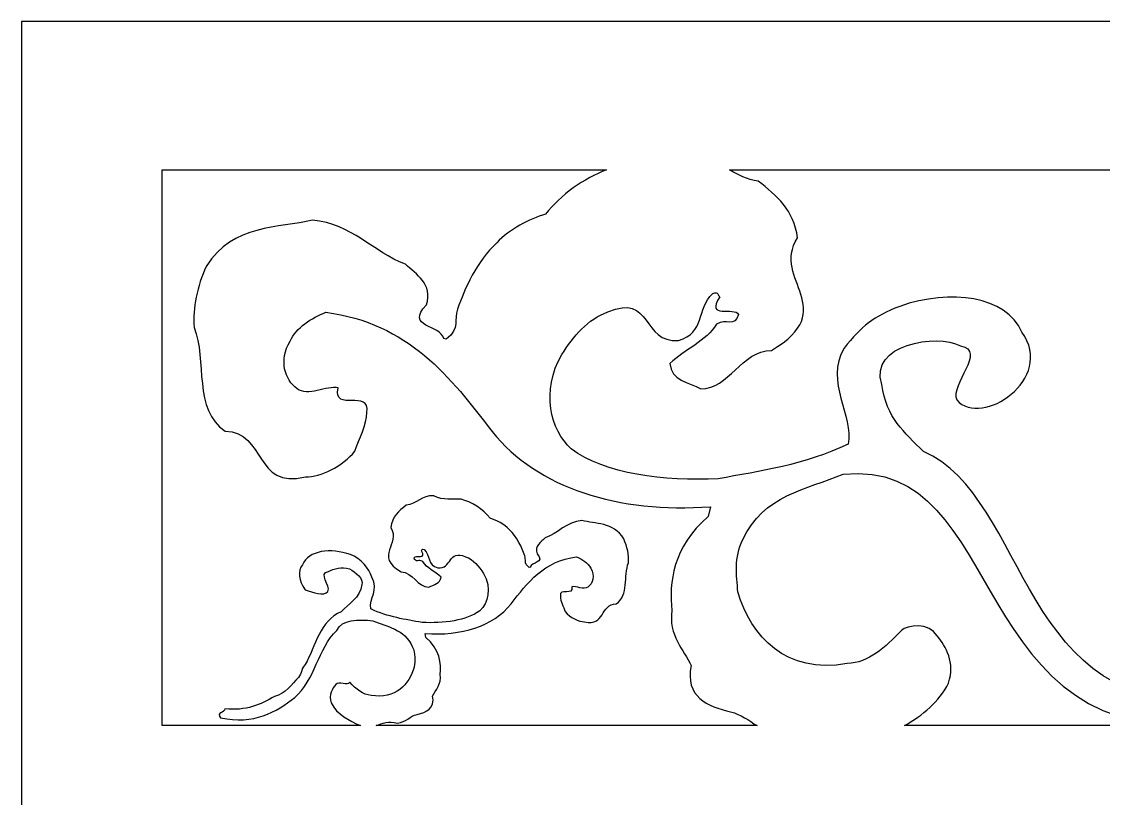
# Model space of a CAD drawing. Header units: centimetres. Extents: x 19 to 51.3, y -22.3 to 26.7.
# Drawn here: x 19.03 to 33.63, y 16.19 to 26.68 of the extents above; entities that cross this region are included whole.
import ezdxf

# ---------------------------------------------------------------- set-up
doc = ezdxf.new("R2010")
doc.units = ezdxf.units.CM
doc.header["$MEASUREMENT"] = 0
doc.layers.add('layer 1', color=7, linetype='Continuous')

msp = doc.modelspace()

# ---------------------------------------------------------------- linework, layer by layer
at = {"layer": 'layer 1', "color": 18}
for points, knots in [([(19.02931, 26.67519), (19.02931, 26.67519), (51.30372, 26.67519), (51.30372, 26.67519), (51.30372, 26.67519), (51.30372, 26.67519), (51.30372, -22.32481), (51.30372, -22.32481), (51.30372, -22.32481), (51.30372, -22.32481), (19.02931, -22.32481), (19.02931, -22.32481), (19.02931, -22.32481), (19.02931, -22.32481), (19.02931, 26.67519), (19.02931, 26.67519)], [0, 0, 0, 0, 0.2, 0.2, 0.2, 0.2, 0.4, 0.4, 0.4, 0.4, 0.6, 0.6, 0.6, 0.6, 1, 1, 1, 1]), ([(28.9555, 17.17519), (28.83868, 17.24561), (28.73688, 17.32792), (28.59722, 17.36078), (28.59722, 17.36078), (28.29042, 17.43297), (27.9715, 17.56812), (28.06645, 17.98651), (28.06645, 17.98651), (27.96858, 18.18976), (27.75215, 18.40096), (27.80594, 18.72881), (27.80594, 18.72881), (27.7637, 19.09938), (27.81576, 19.58784), (28.29328, 19.9963), (28.29328, 19.9963), (28.29328, 19.9963), (28.32629, 20.12871), (28.32629, 20.12871), (28.32629, 20.12871), (27.08417, 20.04046), (25.99426, 20.37704), (25.37788, 21.14316), (25.37788, 21.14316), (24.82685, 21.87372), (24.2451, 22.61157), (23.13434, 22.75273), (23.13434, 22.75273), (22.94398, 22.67741), (22.73505, 22.54631), (22.65283, 22.36539), (22.65283, 22.36539), (22.49883, 22.10105), (22.57815, 21.84204), (22.74776, 21.72202), (22.74776, 21.72202), (22.88667, 21.60919), (23.1489, 21.76786), (23.30228, 21.73179), (23.30228, 21.73179), (23.22183, 21.39013), (23.74211, 21.72835), (23.68831, 21.40051), (23.68831, 21.40051), (23.69007, 21.23993), (23.58121, 21.04514), (23.52566, 20.8779), (23.52566, 20.8779), (23.35961, 20.67662), (23.06672, 20.5252), (22.86009, 20.53381), (22.86009, 20.53381), (22.16203, 20.35752), (22.33337, 21.13854), (21.7748, 21.14979), (21.7748, 21.14979), (21.33954, 21.43248), (21.5311, 22.10848), (21.35801, 22.54984), (21.35801, 22.54984), (21.33605, 22.81545), (21.39798, 23.1013), (21.5213, 23.37278), (21.5213, 23.37278), (21.87834, 23.94978), (22.50634, 23.88205), (22.95263, 23.99741), (22.95263, 23.99741), (23.4886, 23.95136), (23.76814, 23.5651), (24.20977, 23.40105), (24.20977, 23.40105), (24.35276, 23.26729), (24.58373, 23.13284), (24.4911, 22.85413), (24.4911, 22.85413), (24.19999, 22.54211), (24.68906, 22.58726), (24.72553, 22.39836), (24.72553, 22.39836), (24.72553, 22.39836), (24.75623, 22.39117), (24.75623, 22.39117), (24.75623, 22.39117), (24.96109, 22.54318), (24.85283, 22.64881), (24.91247, 22.79505), (24.91247, 22.79505), (25.00512, 23.07369), (25.16946, 23.43567), (25.44202, 23.69198), (25.44202, 23.69198), (25.61225, 23.87231), (25.8785, 24.00995), (26.09959, 24.07807), (26.09959, 24.07807), (26.29634, 24.3351), (26.62328, 24.56142), (26.92196, 24.67519), (26.92196, 24.67519), (26.92196, 24.67519), (20.9278, 24.67519), (20.9278, 24.67519), (20.9278, 24.67519), (20.9278, 24.67519), (20.9278, 17.17519), (20.9278, 17.17519), (20.9278, 17.17519), (20.9278, 17.17519), (23.60156, 17.17519), (23.60156, 17.17519), (23.60156, 17.17519), (23.45155, 17.24399), (23.28352, 17.32508), (23.20773, 17.48112), (23.20773, 17.48112), (23.17124, 17.59092), (23.22189, 17.67387), (23.26773, 17.73202), (23.26773, 17.73202), (23.31195, 17.78192), (23.42419, 17.7057), (23.45792, 17.76099), (23.45792, 17.76099), (23.54436, 17.67083), (23.63239, 17.58895), (23.74688, 17.58433), (23.74688, 17.58433), (24.07028, 17.52626), (24.25936, 17.72861), (24.32823, 17.96581), (24.32823, 17.96581), (24.33372, 18.05392), (24.35128, 18.14489), (24.30109, 18.24358), (24.30109, 18.24358), (24.19664, 18.47945), (23.96035, 18.5107), (23.76831, 18.59178), (23.76831, 18.59178), (23.57562, 18.60955), (23.34505, 18.61054), (23.28162, 18.46144), (23.28162, 18.46144), (23.02575, 18.2118), (22.99106, 17.79321), (22.7142, 17.55441), (22.7142, 17.55441), (22.46791, 17.35437), (22.15863, 17.18688), (21.71503, 17.2798), (21.71503, 17.2798), (21.64961, 17.3591), (21.77297, 17.3408), (21.77365, 17.40409), (21.77365, 17.40409), (22.0551, 17.36773), (22.25806, 17.46286), (22.44006, 17.56883), (22.44006, 17.56883), (22.59721, 17.6058), (22.6679, 17.73295), (22.76689, 17.82727), (22.76689, 17.82727), (22.81113, 17.87715), (22.80453, 17.96242), (22.85767, 17.9986), (22.85767, 17.9986), (22.99906, 18.25288), (23.05242, 18.58904), (23.34164, 18.71235), (23.34164, 18.71235), (23.44222, 18.81495), (23.59684, 18.89868), (23.61987, 19.07775), (23.61987, 19.07775), (23.64634, 19.15501), (23.53731, 19.24776), (23.45339, 19.29114), (23.45339, 19.29114), (23.34368, 19.32058), (23.24699, 19.29781), (23.16966, 19.25594), (23.16966, 19.25594), (23.02622, 19.23009), (23.20229, 19.06631), (23.16375, 18.98619), (23.16375, 18.98619), (23.1042, 18.91693), (22.96462, 18.97091), (22.85655, 19.00859), (22.85655, 19.00859), (22.76601, 19.13724), (22.75527, 19.26104), (22.818, 19.34683), (22.818, 19.34683), (22.90148, 19.5401), (23.19727, 19.57814), (23.46754, 19.48389), (23.46754, 19.48389), (23.6071, 19.42992), (23.72021, 19.29868), (23.75512, 19.18063), (23.75512, 19.18063), (23.85864, 18.99978), (23.71293, 18.90232), (23.74144, 18.75119), (23.74144, 18.75119), (23.97383, 18.64012), (24.2101, 18.60892), (24.4327, 18.56656), (24.4327, 18.56656), (24.71891, 18.55501), (25.03729, 18.59047), (25.21357, 18.72667), (25.21357, 18.72667), (25.32465, 18.82386), (25.37665, 19.03342), (25.26423, 19.22796), (25.26423, 19.22796), (25.20197, 19.32379), (25.1276, 19.41681), (25.01953, 19.45449), (25.01953, 19.45449), (24.7855, 19.5573), (24.83681, 19.28524), (24.64412, 19.30301), (24.64412, 19.30301), (24.50134, 19.34046), (24.54949, 19.47017), (24.46144, 19.55206), (24.46144, 19.55206), (24.42996, 19.56834), (24.43566, 19.5381), (24.42357, 19.53527), (24.42357, 19.53527), (24.50363, 19.41204), (24.34468, 19.48512), (24.32459, 19.44092), (24.32459, 19.44092), (24.34489, 19.36678), (24.39074, 19.42491), (24.44158, 19.38954), (24.44158, 19.38954), (24.49336, 19.29912), (24.61197, 19.25598), (24.68951, 19.17951), (24.68951, 19.17951), (24.68402, 19.09139), (24.58891, 19.07694), (24.52531, 19.04614), (24.52531, 19.04614), (24.37451, 19.04225), (24.31044, 19.24817), (24.14924, 19.24966), (24.14924, 19.24966), (23.77635, 19.46973), (24.15173, 19.62123), (24.01099, 19.84859), (24.01099, 19.84859), (24.02768, 19.99455), (24.12345, 20.07237), (24.21925, 20.15014), (24.21925, 20.15014), (24.3611, 20.16774), (24.43019, 20.28663), (24.58984, 20.27683), (24.58984, 20.27683), (24.72623, 20.20631), (24.83661, 20.2402), (24.96161, 20.23015), (24.96161, 20.23015), (25.09387, 20.19813), (25.25851, 20.09482), (25.35067, 19.97443), (25.35067, 19.97443), (25.43778, 19.94759), (25.54269, 19.89335), (25.60977, 19.8223), (25.60977, 19.8223), (25.71717, 19.72131), (25.78191, 19.57868), (25.81842, 19.46888), (25.81842, 19.46888), (25.84193, 19.41126), (25.79927, 19.36964), (25.87999, 19.30974), (25.87999, 19.30974), (25.87999, 19.30974), (25.89208, 19.31257), (25.89208, 19.31257), (25.89208, 19.31257), (25.90645, 19.38701), (26.09916, 19.36922), (25.98445, 19.49216), (25.98445, 19.49216), (25.94796, 19.60198), (26.03897, 19.65495), (26.09531, 19.70766), (26.09531, 19.70766), (26.26932, 19.77231), (26.37947, 19.9245), (26.59065, 19.94264), (26.59065, 19.94264), (26.76651, 19.89719), (27.01396, 19.92388), (27.15464, 19.69652), (27.15464, 19.69652), (27.20323, 19.58955), (27.22764, 19.47692), (27.21898, 19.37227), (27.21898, 19.37227), (27.15078, 19.19835), (27.22626, 18.93199), (27.05476, 18.8206), (27.05476, 18.8206), (26.83466, 18.81617), (26.90218, 18.50843), (26.62712, 18.57788), (26.62712, 18.57788), (26.5457, 18.5745), (26.4303, 18.63416), (26.36487, 18.71347), (26.36487, 18.71347), (26.34299, 18.77937), (26.30009, 18.85612), (26.30078, 18.91939), (26.30078, 18.91939), (26.27958, 19.04857), (26.48458, 18.91531), (26.45289, 19.04993), (26.45289, 19.04993), (26.51332, 19.06414), (26.61664, 19.00161), (26.67138, 19.04608), (26.67138, 19.04608), (26.73821, 19.09337), (26.76946, 19.19543), (26.70879, 19.29958), (26.70879, 19.29958), (26.67639, 19.37087), (26.59407, 19.42253), (26.51906, 19.45221), (26.51906, 19.45221), (26.08139, 19.39658), (25.85217, 19.10585), (25.63505, 18.81799), (25.63505, 18.81799), (25.39217, 18.51612), (24.96271, 18.3835), (24.47328, 18.41827), (24.47328, 18.41827), (24.47328, 18.41827), (24.4863, 18.36609), (24.4863, 18.36609), (24.4863, 18.36609), (24.67445, 18.20515), (24.69496, 18.01268), (24.67832, 17.86667), (24.67832, 17.86667), (24.69951, 17.73749), (24.61423, 17.65426), (24.57567, 17.57417), (24.57567, 17.57417), (24.61308, 17.40932), (24.48742, 17.35607), (24.36653, 17.32762), (24.36653, 17.32762), (24.26982, 17.30487), (24.21921, 17.22192), (24.10153, 17.21001), (24.10153, 17.21001), (23.97564, 17.24601), (23.90073, 17.20363), (23.81306, 17.17519), (23.81306, 17.17519), (23.81306, 17.17519), (28.9555, 17.17519), (28.9555, 17.17519)], [0, 0, 0, 0, 0.01041667, 0.01041667, 0.01041667, 0.01041667, 0.02083333, 0.02083333, 0.02083333, 0.02083333, 0.03125, 0.03125, 0.03125, 0.03125, 0.04166667, 0.04166667, 0.04166667, 0.04166667, 0.05208333, 0.05208333, 0.05208333, 0.05208333, 0.0625, 0.0625, 0.0625, 0.0625, 0.07291667, 0.07291667, 0.07291667, 0.07291667, 0.08333333, 0.08333333, 0.08333333, 0.08333333, 0.09375, 0.09375, 0.09375, 0.09375, 0.10416667, 0.10416667, 0.10416667, 0.10416667, 0.11458333, 0.11458333, 0.11458333, 0.11458333, 0.125, 0.125, 0.125, 0.125, 0.13541667, 0.13541667, 0.13541667, 0.13541667, 0.14583333, 0.14583333, 0.14583333, 0.14583333, 0.15625, 0.15625, 0.15625, 0.15625, 0.16666667, 0.16666667, 0.16666667, 0.16666667, 0.17708333, 0.17708333, 0.17708333, 0.17708333, 0.1875, 0.1875, 0.1875, 0.1875, 0.19791667, 0.19791667, 0.19791667, 0.19791667, 0.20833333, 0.20833333, 0.20833333, 0.20833333, 0.21875, 0.21875, 0.21875, 0.21875, 0.22916667, 0.22916667, 0.22916667, 0.22916667, 0.23958333, 0.23958333, 0.23958333, 0.23958333, 0.25, 0.25, 0.25, 0.25, 0.26041667, 0.26041667, 0.26041667, 0.26041667, 0.27083333, 0.27083333, 0.27083333, 0.27083333, 0.28125, 0.28125, 0.28125, 0.28125, 0.29166667, 0.29166667, 0.29166667, 0.29166667, 0.30208333, 0.30208333, 0.30208333, 0.30208333, 0.3125, 0.3125, 0.3125, 0.3125, 0.32291667, 0.32291667, 0.32291667, 0.32291667, 0.33333333, 0.33333333, 0.33333333, 0.33333333, 0.34375, 0.34375, 0.34375, 0.34375, 0.35416667, 0.35416667, 0.35416667, 0.35416667, 0.36458333, 0.36458333, 0.36458333, 0.36458333, 0.375, 0.375, 0.375, 0.375, 0.38541667, 0.38541667, 0.38541667, 0.38541667, 0.39583333, 0.39583333, 0.39583333, 0.39583333, 0.40625, 0.40625, 0.40625, 0.40625, 0.41666667, 0.41666667, 0.41666667, 0.41666667, 0.42708333, 0.42708333, 0.42708333, 0.42708333, 0.4375, 0.4375, 0.4375, 0.4375, 0.44791667, 0.44791667, 0.44791667, 0.44791667, 0.45833333, 0.45833333, 0.45833333, 0.45833333, 0.46875, 0.46875, 0.46875, 0.46875, 0.47916667, 0.47916667, 0.47916667, 0.47916667, 0.48958333, 0.48958333, 0.48958333, 0.48958333, 0.5, 0.5, 0.5, 0.5, 0.51041667, 0.51041667, 0.51041667, 0.51041667, 0.52083333, 0.52083333, 0.52083333, 0.52083333, 0.53125, 0.53125, 0.53125, 0.53125, 0.54166667, 0.54166667, 0.54166667, 0.54166667, 0.55208333, 0.55208333, 0.55208333, 0.55208333, 0.5625, 0.5625, 0.5625, 0.5625, 0.57291667, 0.57291667, 0.57291667, 0.57291667, 0.58333333, 0.58333333, 0.58333333, 0.58333333, 0.59375, 0.59375, 0.59375, 0.59375, 0.60416667, 0.60416667, 0.60416667, 0.60416667, 0.61458333, 0.61458333, 0.61458333, 0.61458333, 0.625, 0.625, 0.625, 0.625, 0.63541667, 0.63541667, 0.63541667, 0.63541667, 0.64583333, 0.64583333, 0.64583333, 0.64583333, 0.65625, 0.65625, 0.65625, 0.65625, 0.66666667, 0.66666667, 0.66666667, 0.66666667, 0.67708333, 0.67708333, 0.67708333, 0.67708333, 0.6875, 0.6875, 0.6875, 0.6875, 0.69791667, 0.69791667, 0.69791667, 0.69791667, 0.70833333, 0.70833333, 0.70833333, 0.70833333, 0.71875, 0.71875, 0.71875, 0.71875, 0.72916667, 0.72916667, 0.72916667, 0.72916667, 0.73958333, 0.73958333, 0.73958333, 0.73958333, 0.75, 0.75, 0.75, 0.75, 0.76041667, 0.76041667, 0.76041667, 0.76041667, 0.77083333, 0.77083333, 0.77083333, 0.77083333, 0.78125, 0.78125, 0.78125, 0.78125, 0.79166667, 0.79166667, 0.79166667, 0.79166667, 0.80208333, 0.80208333, 0.80208333, 0.80208333, 0.8125, 0.8125, 0.8125, 0.8125, 0.82291667, 0.82291667, 0.82291667, 0.82291667, 0.83333333, 0.83333333, 0.83333333, 0.83333333, 0.84375, 0.84375, 0.84375, 0.84375, 0.85416667, 0.85416667, 0.85416667, 0.85416667, 0.86458333, 0.86458333, 0.86458333, 0.86458333, 0.875, 0.875, 0.875, 0.875, 0.88541667, 0.88541667, 0.88541667, 0.88541667, 0.89583333, 0.89583333, 0.89583333, 0.89583333, 0.90625, 0.90625, 0.90625, 0.90625, 0.91666667, 0.91666667, 0.91666667, 0.91666667, 0.92708333, 0.92708333, 0.92708333, 0.92708333, 0.9375, 0.9375, 0.9375, 0.9375, 0.94791667, 0.94791667, 0.94791667, 0.94791667, 0.95833333, 0.95833333, 0.95833333, 0.95833333, 0.96875, 0.96875, 0.96875, 0.96875, 0.97916667, 0.97916667, 0.97916667, 0.97916667, 1, 1, 1, 1]), ([(28.58068, 24.67519), (28.69867, 24.60823), (28.81818, 24.54298), (28.971, 24.52402), (28.971, 24.52402), (29.21415, 24.32662), (29.4572, 24.12914), (29.49954, 23.7587), (29.49954, 23.7587), (29.14234, 23.1817), (30.09503, 22.79718), (29.14869, 22.23869), (29.14869, 22.23869), (28.73956, 22.23491), (28.57695, 21.7123), (28.19426, 21.72216), (28.19426, 21.72216), (28.03285, 21.80032), (27.79145, 21.83701), (27.77754, 22.06067), (27.77754, 22.06067), (27.97433, 22.25473), (28.27533, 22.3642), (28.40676, 22.59369), (28.40676, 22.59369), (28.53576, 22.68346), (28.65213, 22.53592), (28.70365, 22.72408), (28.70365, 22.72408), (28.65268, 22.83625), (28.24928, 22.65077), (28.45245, 22.96353), (28.45245, 22.96353), (28.42177, 22.97069), (28.43625, 23.04745), (28.35635, 23.00615), (28.35635, 23.00615), (28.13291, 22.79832), (28.25507, 22.46913), (27.89274, 22.3741), (27.89274, 22.3741), (27.40371, 22.32899), (27.53392, 23.01944), (26.93998, 22.75852), (26.93998, 22.75852), (26.6657, 22.6629), (26.47697, 22.42681), (26.31896, 22.1836), (26.31896, 22.1836), (26.03364, 21.68989), (26.16561, 21.15806), (26.44752, 20.9114), (26.44752, 20.9114), (26.89492, 20.56574), (27.70292, 20.47574), (28.42928, 20.50505), (28.42928, 20.50505), (28.99421, 20.61255), (29.59386, 20.69174), (30.18363, 20.97362), (30.18363, 20.97362), (30.25598, 21.35718), (29.86513, 21.80948), (30.12786, 22.26848), (30.12786, 22.26848), (30.36383, 22.56809), (30.52454, 22.69618), (30.87874, 22.83312), (30.87874, 22.83312), (31.56467, 23.07234), (32.31535, 22.97579), (32.52721, 22.48529), (32.52721, 22.48529), (32.98803, 21.85515), (31.98037, 21.18546), (31.64975, 21.57003), (31.64975, 21.57003), (31.55193, 21.77335), (32.06193, 22.23458), (31.69791, 22.30018), (31.69791, 22.30018), (31.3839, 22.47018), (30.45446, 22.31996), (30.63954, 21.77963), (30.63954, 21.77963), (30.69797, 21.32517), (30.94303, 21.13543), (31.19828, 20.87508), (31.19828, 20.87508), (32.62056, 20.26864), (32.51659, 17.22875), (35.15527, 17.55234), (35.15527, 17.55234), (35.15529, 17.55319), (35.15535, 17.554), (35.15536, 17.55484), (35.15536, 17.55484), (35.15914, 17.55435), (35.16275, 17.55408), (35.16651, 17.5536), (35.16651, 17.5536), (35.17028, 17.55408), (35.17389, 17.55435), (35.17767, 17.55484), (35.17767, 17.55484), (35.17768, 17.554), (35.17774, 17.55319), (35.17777, 17.55234), (35.17777, 17.55234), (37.81644, 17.22875), (37.71247, 20.26864), (39.13475, 20.87508), (39.13475, 20.87508), (39.39, 21.13543), (39.63506, 21.32517), (39.69349, 21.77963), (39.69349, 21.77963), (39.87857, 22.31996), (38.94913, 22.47018), (38.63512, 22.30018), (38.63512, 22.30018), (38.27109, 22.23458), (38.7811, 21.77335), (38.68328, 21.57003), (38.68328, 21.57003), (38.35266, 21.18546), (37.345, 21.85515), (37.80582, 22.48529), (37.80582, 22.48529), (38.01768, 22.97579), (38.76836, 23.07234), (39.45429, 22.83312), (39.45429, 22.83312), (39.80849, 22.69618), (39.9692, 22.56809), (40.20517, 22.26848), (40.20517, 22.26848), (40.4679, 21.80948), (40.07705, 21.35718), (40.1494, 20.97362), (40.1494, 20.97362), (40.73917, 20.69174), (41.33882, 20.61255), (41.90375, 20.50505), (41.90375, 20.50505), (42.63011, 20.47574), (43.43811, 20.56574), (43.88551, 20.9114), (43.88551, 20.9114), (44.16742, 21.15806), (44.29939, 21.68989), (44.01407, 22.1836), (44.01407, 22.1836), (43.85606, 22.42681), (43.66733, 22.6629), (43.39305, 22.75852), (43.39305, 22.75852), (42.79911, 23.01944), (42.92932, 22.32899), (42.44029, 22.3741), (42.44029, 22.3741), (42.07796, 22.46913), (42.20012, 22.79832), (41.97668, 23.00615), (41.97668, 23.00615), (41.89678, 23.04745), (41.91126, 22.97069), (41.88058, 22.96353), (41.88058, 22.96353), (42.08375, 22.65077), (41.68035, 22.83625), (41.62938, 22.72408), (41.62938, 22.72408), (41.6809, 22.53592), (41.79727, 22.68346), (41.92627, 22.59369), (41.92627, 22.59369), (42.0577, 22.3642), (42.3587, 22.25473), (42.55549, 22.06067), (42.55549, 22.06067), (42.54158, 21.83701), (42.30018, 21.80032), (42.13877, 21.72216), (42.13877, 21.72216), (41.75608, 21.7123), (41.59347, 22.23491), (41.18433, 22.23869), (41.18433, 22.23869), (40.238, 22.79718), (41.19069, 23.1817), (40.83349, 23.7587), (40.83349, 23.7587), (40.87583, 24.12914), (41.11888, 24.32662), (41.36203, 24.52402), (41.36203, 24.52402), (41.51485, 24.54298), (41.63436, 24.60823), (41.75235, 24.67519), (41.75235, 24.67519), (41.75235, 24.67519), (28.58068, 24.67519), (28.58068, 24.67519)], [0, 0, 0, 0, 0.01923077, 0.01923077, 0.01923077, 0.01923077, 0.03846154, 0.03846154, 0.03846154, 0.03846154, 0.05769231, 0.05769231, 0.05769231, 0.05769231, 0.07692308, 0.07692308, 0.07692308, 0.07692308, 0.09615385, 0.09615385, 0.09615385, 0.09615385, 0.11538462, 0.11538462, 0.11538462, 0.11538462, 0.13461538, 0.13461538, 0.13461538, 0.13461538, 0.15384615, 0.15384615, 0.15384615, 0.15384615, 0.17307692, 0.17307692, 0.17307692, 0.17307692, 0.19230769, 0.19230769, 0.19230769, 0.19230769, 0.21153846, 0.21153846, 0.21153846, 0.21153846, 0.23076923, 0.23076923, 0.23076923, 0.23076923, 0.25, 0.25, 0.25, 0.25, 0.26923077, 0.26923077, 0.26923077, 0.26923077, 0.28846154, 0.28846154, 0.28846154, 0.28846154, 0.30769231, 0.30769231, 0.30769231, 0.30769231, 0.32692308, 0.32692308, 0.32692308, 0.32692308, 0.34615385, 0.34615385, 0.34615385, 0.34615385, 0.36538462, 0.36538462, 0.36538462, 0.36538462, 0.38461538, 0.38461538, 0.38461538, 0.38461538, 0.40384615, 0.40384615, 0.40384615, 0.40384615, 0.42307692, 0.42307692, 0.42307692, 0.42307692, 0.44230769, 0.44230769, 0.44230769, 0.44230769, 0.46153846, 0.46153846, 0.46153846, 0.46153846, 0.48076923, 0.48076923, 0.48076923, 0.48076923, 0.5, 0.5, 0.5, 0.5, 0.51923077, 0.51923077, 0.51923077, 0.51923077, 0.53846154, 0.53846154, 0.53846154, 0.53846154, 0.55769231, 0.55769231, 0.55769231, 0.55769231, 0.57692308, 0.57692308, 0.57692308, 0.57692308, 0.59615385, 0.59615385, 0.59615385, 0.59615385, 0.61538462, 0.61538462, 0.61538462, 0.61538462, 0.63461538, 0.63461538, 0.63461538, 0.63461538, 0.65384615, 0.65384615, 0.65384615, 0.65384615, 0.67307692, 0.67307692, 0.67307692, 0.67307692, 0.69230769, 0.69230769, 0.69230769, 0.69230769, 0.71153846, 0.71153846, 0.71153846, 0.71153846, 0.73076923, 0.73076923, 0.73076923, 0.73076923, 0.75, 0.75, 0.75, 0.75, 0.76923077, 0.76923077, 0.76923077, 0.76923077, 0.78846154, 0.78846154, 0.78846154, 0.78846154, 0.80769231, 0.80769231, 0.80769231, 0.80769231, 0.82692308, 0.82692308, 0.82692308, 0.82692308, 0.84615385, 0.84615385, 0.84615385, 0.84615385, 0.86538462, 0.86538462, 0.86538462, 0.86538462, 0.88461538, 0.88461538, 0.88461538, 0.88461538, 0.90384615, 0.90384615, 0.90384615, 0.90384615, 0.92307692, 0.92307692, 0.92307692, 0.92307692, 0.94230769, 0.94230769, 0.94230769, 0.94230769, 0.96153846, 0.96153846, 0.96153846, 0.96153846, 1, 1, 1, 1]), ([(35.16652, 17.21589), (31.74074, 16.76949), (32.37467, 20.81), (30.11542, 20.56905), (30.11542, 20.56905), (29.62806, 20.36329), (29.02837, 20.28398), (28.76329, 19.68537), (28.76329, 19.68537), (28.63591, 19.4349), (28.68048, 19.20404), (28.69443, 18.98044), (28.69443, 18.98044), (28.86922, 18.37843), (29.34907, 17.8649), (30.16982, 18.01227), (30.16982, 18.01227), (30.46038, 18.02399), (30.68381, 18.23181), (30.90317, 18.46064), (30.90317, 18.46064), (30.97846, 18.53043), (31.27762, 18.57692), (31.38586, 18.38707), (31.38586, 18.38707), (31.5022, 18.23953), (31.63074, 18.02901), (31.53813, 17.75034), (31.53813, 17.75034), (31.413, 17.49273), (31.18887, 17.31561), (30.94268, 17.17519), (30.94268, 17.17519), (30.94268, 17.17519), (39.39035, 17.17519), (39.39035, 17.17519), (39.39035, 17.17519), (39.14416, 17.31561), (38.92003, 17.49273), (38.7949, 17.75034), (38.7949, 17.75034), (38.70229, 18.02901), (38.83083, 18.23953), (38.94717, 18.38707), (38.94717, 18.38707), (39.07506, 18.54104), (39.39115, 18.51791), (39.42986, 18.46064), (39.42986, 18.46064), (39.64922, 18.23181), (39.87265, 18.02399), (40.16321, 18.01227), (40.16321, 18.01227), (40.98396, 17.8649), (41.46381, 18.37843), (41.6386, 18.98044), (41.6386, 18.98044), (41.65255, 19.20404), (41.69712, 19.4349), (41.56974, 19.68537), (41.56974, 19.68537), (41.30466, 20.28398), (40.70497, 20.36329), (40.21761, 20.56905), (40.21761, 20.56905), (37.95836, 20.81), (38.59231, 16.76949), (35.16652, 17.21589)], [0, 0, 0, 0, 0.05555556, 0.05555556, 0.05555556, 0.05555556, 0.11111111, 0.11111111, 0.11111111, 0.11111111, 0.16666667, 0.16666667, 0.16666667, 0.16666667, 0.22222222, 0.22222222, 0.22222222, 0.22222222, 0.27777778, 0.27777778, 0.27777778, 0.27777778, 0.33333333, 0.33333333, 0.33333333, 0.33333333, 0.38888889, 0.38888889, 0.38888889, 0.38888889, 0.44444444, 0.44444444, 0.44444444, 0.44444444, 0.5, 0.5, 0.5, 0.5, 0.55555556, 0.55555556, 0.55555556, 0.55555556, 0.61111111, 0.61111111, 0.61111111, 0.61111111, 0.66666667, 0.66666667, 0.66666667, 0.66666667, 0.72222222, 0.72222222, 0.72222222, 0.72222222, 0.77777778, 0.77777778, 0.77777778, 0.77777778, 0.83333333, 0.83333333, 0.83333333, 0.83333333, 0.88888889, 0.88888889, 0.88888889, 0.88888889, 1, 1, 1, 1])]:
    msp.add_open_spline(points, degree=3, knots=knots, dxfattribs=at)

doc.saveas('drawing.dxf')
